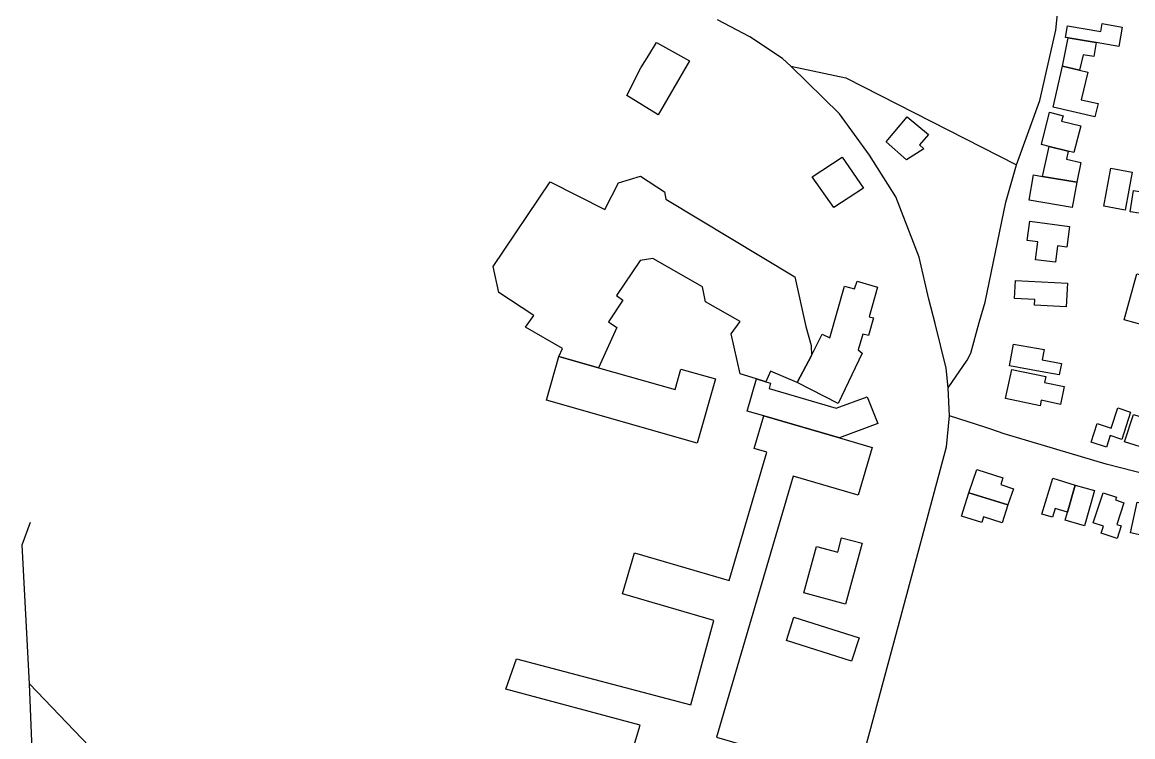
# Model space of a CAD drawing. Header units: metres. Extents: x 553506 to 563855, y 142925 to 150243.
# Drawn here: x 558834.9 to 559227.2, y 146969.7 to 147222.1 of the extents above; entities that cross this region are included whole.
import ezdxf

# ---------------------------------------------------------------- set-up
doc = ezdxf.new("R2010")
doc.units = ezdxf.units.M
doc.layers.add('C-BUILDINGS', color=8, linetype='Continuous')
doc.layers.add('C-ROADS', color=33, linetype='Continuous')

msp = doc.modelspace()

# ---------------------------------------------------------------- linework, layer by layer
at = {"layer": 'C-BUILDINGS'}
for points in [[(559216.3538, 147221.5637), (559223.412, 147220.3355), (559222.2059, 147213.4533), (559214.2337, 147214.8423), (559204.3002, 147216.5712), (559203.4075, 147216.7216), (559204.1196, 147220.8172), (559215.8671, 147218.7661), (559216.3538, 147221.5637)], [(559214.2337, 147214.8423), (559213.414, 147209.9308), (559209.5964, 147210.6028), (559208.3961, 147205.1119), (559202.3746, 147206.5057), (559204.3002, 147216.5712), (559214.2337, 147214.8423)], [(559059.4971, 147189.3139), (559048.4336, 147196.1501), (559053.3533, 147205.952), (559056.2507, 147210.3824), (559058.9295, 147214.8728), (559070.595, 147208.467), (559059.4971, 147189.3139)], [(559208.3961, 147205.1119), (559211.2413, 147204.4544), (559208.9642, 147194.6785), (559214.8942, 147193.3041), (559213.8207, 147188.6854), (559199.0309, 147192.1113), (559202.3746, 147206.5057), (559208.3961, 147205.1119)], [(559202.538, 147189.048), (559202.0455, 147187.1184), (559208.7755, 147185.4238), (559206.3962, 147176.012), (559204.3947, 147176.5176), (559197.6786, 147178.2127), (559194.8952, 147178.9056), (559197.7672, 147190.2469), (559202.538, 147189.048)], [(559151.8219, 147178.7173), (559153.3875, 147177.3857), (559147.2568, 147173.5007), (559140.0135, 147179.7984), (559147.5144, 147188.6564), (559155.0511, 147182.3678), (559151.8219, 147178.7173)], [(559204.3947, 147176.5176), (559203.7414, 147173.6815), (559208.8194, 147172.5033), (559207.3649, 147165.5132), (559195.2317, 147167.5969), (559197.6786, 147178.2127), (559204.3947, 147176.5176)], [(559124.5095, 147174.4544), (559132.0511, 147163.4913), (559121.6163, 147156.5681), (559113.9158, 147167.4706), (559124.5095, 147174.4544)], [(559227.0056, 147169.1381), (559225.807, 147162.6902), (559224.5059, 147155.7159), (559216.981, 147157.1076), (559219.4804, 147170.541), (559227.0056, 147169.1381)], [(559012.6679, 147114.3959), (559015.5754, 147118.5038), (559003.2287, 147126.5803), (559001.2093, 147135.8001), (559021.3313, 147165.6723), (559040.6458, 147155.8971), (559045.5144, 147165.319), (559053.2592, 147167.6624), (559061.7657, 147162.116), (559062.2238, 147159.5146), (559107.8169, 147132.0779), (559111.6739, 147114.5565), (559113.5815, 147107.8263), (559113.639, 147104.389), (559108.615, 147094.7952), (559099.1926, 147098.755), (559097.5664, 147095.043), (559094.2341, 147096.075), (559088.4725, 147097.8777), (559085.3357, 147112.0157), (559088.4741, 147116.3422), (559076.3098, 147123.2667), (559075.1792, 147128.6186), (559057.7025, 147138.6508), (559055.4555, 147138.2807), (559053.1525, 147137.9089), (559044.8084, 147125.5635), (559047.0555, 147123.8969), (559041.9862, 147116.2161), (559044.9636, 147114.227), (559038.4037, 147100.0337), (559024.4777, 147104.01), (559025.6837, 147106.8409), (559012.6679, 147114.3959)], [(559195.2317, 147167.5969), (559207.3649, 147165.5132), (559205.8166, 147156.5836), (559190.5342, 147159.2041), (559192.0822, 147168.1448), (559195.2317, 147167.5969)], [(559232.6513, 147154.1542), (559226.23, 147155.1349), (559227.3832, 147162.5943), (559233.8049, 147161.6025), (559232.6513, 147154.1542)], [(559203.837, 147142.621), (559200.5795, 147143.0431), (559199.8282, 147137.2768), (559192.8567, 147138.1849), (559193.6767, 147144.4431), (559189.8646, 147144.9371), (559190.7578, 147151.7651), (559204.7988, 147149.9409), (559203.837, 147142.621)], [(559117.4288, 147111.841), (559120.1869, 147110.6131), (559125.2936, 147128.8239), (559128.9371, 147127.9017), (559129.7919, 147130.5548), (559136.9826, 147128.4403), (559134.0249, 147118.0535), (559135.5343, 147117.6328), (559133.853, 147111.4148), (559131.775, 147111.9069), (559130.1645, 147106.3366), (559131.6062, 147105.1681), (559123.0589, 147087.4183), (559108.615, 147094.7952), (559113.639, 147104.389), (559117.4288, 147111.841)], [(559203.6919, 147121.581), (559192.5143, 147122.1584), (559192.6199, 147124.165), (559185.4344, 147124.5323), (559185.771, 147130.82), (559204.1274, 147129.864), (559203.6919, 147121.581)], [(559245.5878, 147129.9915), (559255.2414, 147127.3747), (559254.8084, 147125.7809), (559260.6682, 147124.1929), (559261.1331, 147125.8879), (559266.8449, 147124.3399), (559266.4555, 147122.9143), (559271.8781, 147121.4463), (559270.5591, 147116.6307), (559273.4008, 147115.8618), (559272.7096, 147113.3473), (559275.2482, 147112.658), (559273.735, 147107.1129), (559269.5818, 147108.2307), (559268.4201, 147103.9765), (559248.5558, 147109.3597), (559248.1983, 147108.0353), (559237.205, 147111.0112), (559237.8011, 147113.2111), (559224.1351, 147116.9167), (559228.562, 147133.1366), (559245.2108, 147128.622), (559245.5878, 147129.9915)], [(559195.8334, 147106.4345), (559195.1777, 147102.7748), (559201.9489, 147101.56), (559201.2211, 147097.5195), (559194.4571, 147098.7234), (559183.6503, 147100.6479), (559185.0336, 147108.3593), (559195.8334, 147106.4345)], [(559024.4777, 147104.01), (559038.4037, 147100.0337), (559065.5149, 147092.2919), (559067.5844, 147099.5236), (559079.7677, 147096.05), (559073.2544, 147073.3548), (559020.0341, 147088.5355), (559024.4777, 147104.01)], [(559196.0318, 147094.8434), (559202.993, 147093.3673), (559201.6634, 147087.0823), (559194.8573, 147088.5186), (559194.4419, 147086.5802), (559182.2305, 147089.1513), (559184.4087, 147099.4137), (559196.4654, 147096.8713), (559196.0318, 147094.8434)], [(559099.2086, 147094.6264), (559098.7984, 147092.7438), (559122.4616, 147085.7081), (559133.3999, 147089.6975), (559137.16, 147080.2756), (559123.5615, 147075.2578), (559096.8043, 147083.077), (559090.9773, 147084.733), (559094.2341, 147096.075), (559097.5664, 147095.043), (559099.2086, 147094.6264)], [(559080.0828, 146969.5798), (559118.0533, 146958.4795), (559115.3205, 146949.1793), (559111.115, 146950.4069), (559109.6279, 146945.3635), (559049.9092, 146962.8358), (559053.123, 146973.7647), (559005.7826, 146986.4565), (559009.5396, 146997.2352), (559071.1284, 146981.0001), (559079.248, 147010.7679), (559046.944, 147020.2187), (559051.1768, 147034.5959), (559084.5675, 147024.8227), (559097.9362, 147070.2348), (559093.4132, 147071.5527), (559096.8043, 147083.077), (559123.5615, 147075.2578), (559135.1197, 147071.8762), (559130.1599, 147055.0166), (559107.1918, 147061.7288), (559080.0828, 146969.5798)], [(559226.4243, 147084.3437), (559223.2684, 147074.7187), (559219.2065, 147076.0509), (559217.8775, 147072.0029), (559212.4383, 147073.7821), (559214.5657, 147080.2699), (559219.5457, 147078.6435), (559221.8962, 147085.8284), (559226.4243, 147084.3437)], [(559233.0281, 147081.7659), (559229.9574, 147072.0991), (559224.3082, 147073.8828), (559227.3789, 147083.5497), (559233.0281, 147081.7659)], [(559181.296, 147061.0861), (559180.5228, 147058.736), (559185.0153, 147057.2725), (559183.0178, 147051.5566), (559169.2918, 147055.8393), (559172.0774, 147064.1061), (559181.296, 147061.0861)], [(559204.0947, 147049.0155), (559199.7324, 147050.3383), (559198.7737, 147047.2034), (559195.0184, 147048.3447), (559198.8787, 147060.9632), (559206.8326, 147058.5941), (559204.0947, 147049.0155)], [(559183.0178, 147051.5566), (559181.0511, 147045.2964), (559174.4212, 147047.3614), (559173.8036, 147045.4057), (559166.7145, 147047.6235), (559169.2918, 147055.8393), (559183.0178, 147051.5566)], [(559210.1457, 147044.1946), (559203.2744, 147046.1519), (559204.0947, 147049.0155), (559206.8326, 147058.5941), (559213.7038, 147056.6367), (559210.1457, 147044.1946)], [(559221.0366, 147053.3247), (559224.0103, 147052.3595), (559221.494, 147044.6576), (559223.1117, 147044.1289), (559221.6746, 147039.7326), (559215.9814, 147041.5818), (559216.7862, 147044.0442), (559213.2191, 147045.2025), (559216.6996, 147055.8615), (559221.3685, 147054.3478), (559221.0366, 147053.3247)], [(559249.7573, 147036.5406), (559226.3457, 147041.7583), (559228.7739, 147052.5294), (559252.1784, 147047.3115), (559249.7573, 147036.5406)], [(559115.4361, 147036.8863), (559122.9391, 147034.8482), (559124.3396, 147039.9779), (559131.624, 147037.9998), (559125.7519, 147016.5042), (559110.9643, 147020.5204), (559115.4361, 147036.8863)], [(559107.4967, 147011.9209), (559130.491, 147004.5974), (559127.8517, 146996.3463), (559104.8504, 147003.6697), (559107.4967, 147011.9209)]]:
    msp.add_lwpolyline(points, close=True, dxfattribs=at)
at = {"layer": 'C-ROADS'}
for points in [[(559161.9202, 147092.9071), (559168.7213, 147102.6896), (559169.9665, 147105.1545), (559172.9669, 147115.9655), (559174.9863, 147123.2291), (559182.2858, 147158.4476), (559186.1321, 147171.7446), (559194.344, 147194.4369), (559199.9711, 147219.3085), (559203.2626, 147251.8542), (559204.8977, 147278.9616)], [(559161.9202, 147092.9071), (559161.2861, 147099.8325), (559157.3202, 147115.6699), (559155.1654, 147124.2845), (559151.7702, 147139.0822), (559143.4398, 147160.3827), (559134.1734, 147175.1099), (559123.5266, 147189.7052), (559106.3359, 147206.5354), (559103.3987, 147209.2603), (559091.9531, 147216.9193), (559080.4596, 147222.9631)], [(559106.3359, 147206.5354), (559125.8597, 147202.4211), (559186.1321, 147171.7446)], [(559116.9547, 146897.5428), (559121.8585, 146922.3139), (559122.2864, 146923.852), (559130.0704, 146955.8689), (559134.2745, 146971.3917), (559143.6169, 147005.9166), (559161.433, 147072.068), (559162.442, 147083.0622), (559161.9202, 147092.9071)], [(559418.3936, 147047.3692), (559397.4092, 147058.4156), (559374.5001, 147063.4367), (559356.5939, 147065.1963), (559339.5563, 147064.2004), (559329.2376, 147065.2604), (559303.947, 147059.3675), (559291.626, 147056.2253), (559274.9989, 147054.619), (559273.4785, 147054.7166), (559257.8419, 147055.6676), (559217.7304, 147065.9214), (559181.7292, 147076.6703), (559177.0715, 147078.2733), (559175.2136, 147078.8836), (559162.442, 147083.0622)], [(558847.296, 146841.34), (558842.2215, 146890.7999), (558839.6235, 146935.929), (558837.5266, 146988.3748), (558834.9037, 147037.4765), (558837.7972, 147045.4347)], [(558837.5266, 146988.3748), (558885.0378, 146938.7134), (558914.0541, 146925.6874)]]:
    msp.add_lwpolyline(points, dxfattribs=at)

doc.saveas('drawing.dxf')
